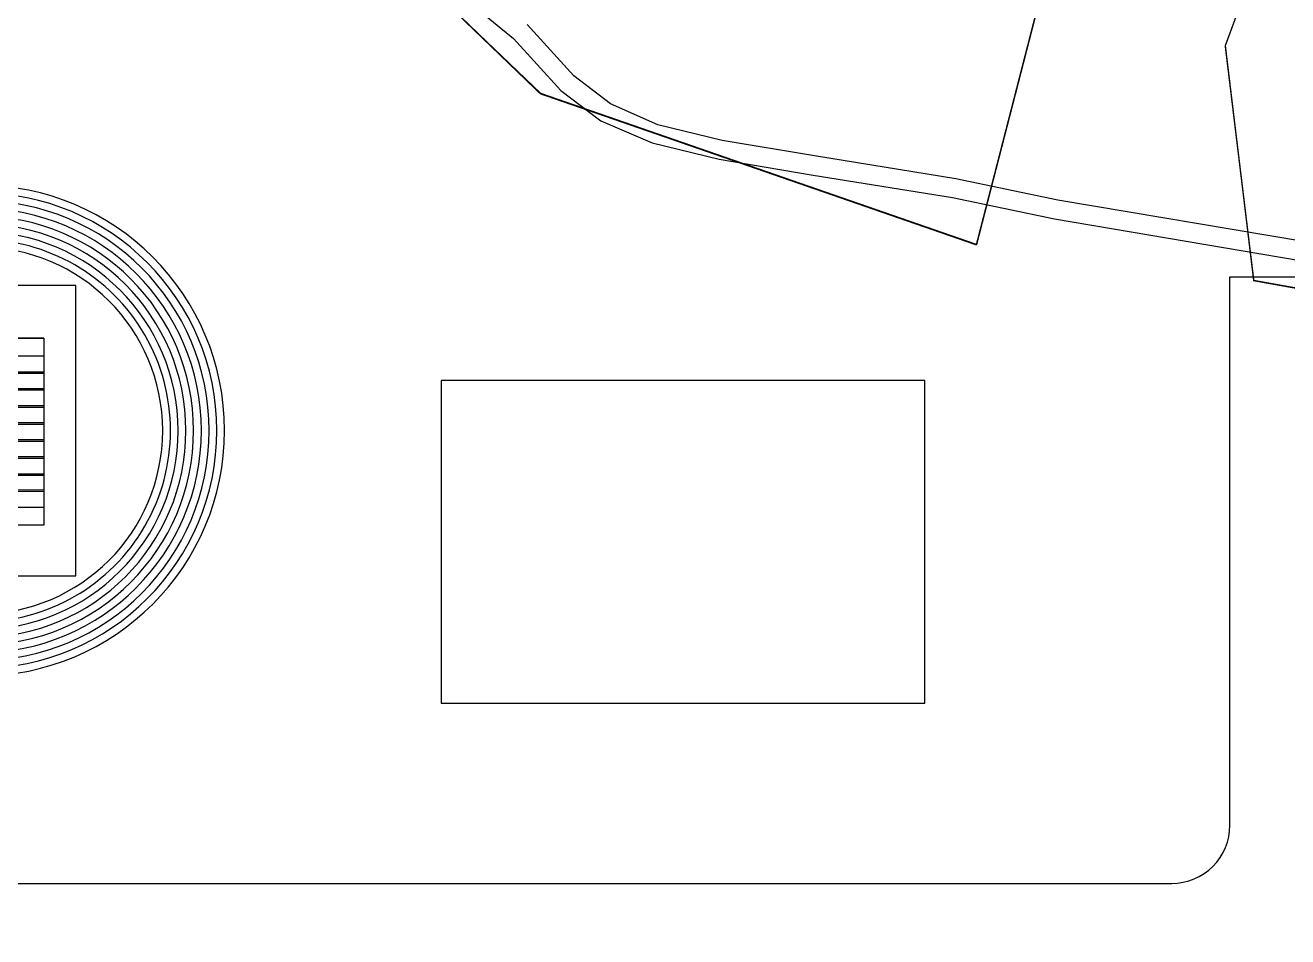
# Model space of a CAD drawing. Header units: millimetres. Extents: x 2693 to 3414, y 581 to 1636.
# Drawn here: x 2896.4 to 3092.2, y 1120.5 to 1261.8 of the extents above; entities that cross this region are included whole.
import ezdxf

# ---------------------------------------------------------------- set-up
doc = ezdxf.new("R2010")
doc.units = ezdxf.units.MM
doc.linetypes.add('DASHDOTX2', pattern=[2, 1, -0.5, 0, -0.5])
for name, color, linetype in [('Ano_Line_Property', 10, 'DASHDOTX2'), ('Pline_Elv_01', 6, 'Continuous'), ('Pline_Elv_Road', 8, 'Continuous'), ('Pln_Elv_Road', 8, 'Continuous'), ('Pln_Elv_Stair', 3, 'Continuous')]:
    doc.layers.add(name, color=color, linetype=linetype)

# ---------------------------------------------------------------- blocks, each defined once
blk = doc.blocks.new('ggty')
at = {"layer": 'Pline_Elv_01'}
blk.add_line((966.39, -53.88), (973.36, -59.57), dxfattribs=at)
for points in [[(968.09, -70.76), (983.27, -52.17), (971.65, -42.68), (956.47, -61.28)], [(967.67, -66.54), (979.05, -52.6), (972.08, -46.9), (960.7, -60.85)]]:
    blk.add_lwpolyline(points, close=True, dxfattribs=at)
blk = doc.blocks.new('tg5t')
at = {"layer": 'Pline_Elv_01'}
for p, q in [((947.41, -50.23), (955.64, -40.16)), ((960.09, -47.35), (953.9, -42.29)), ((960.73, -46.58), (954.53, -41.52)), ((958.5, -50.89), (950.75, -44.57)), ((953.61, -55.29), (961.83, -45.22)), ((948.52, -48.88), (954.72, -53.94)), ((949.15, -48.1), (955.35, -53.16))]:
    blk.add_line(p, q, dxfattribs=at)
for points in [[(963.73, -42.9), (963.1, -43.67), (956.9, -38.61), (957.53, -37.84)], [(954.86, -39.53), (946.64, -49.6), (954.39, -55.93), (962.61, -45.85)], [(951.71, -57.62), (952.35, -56.84), (946.15, -51.78), (945.52, -52.56)]]:
    blk.add_lwpolyline(points, close=True, dxfattribs=at)
blk = doc.blocks.new('ftttr')
at = {"layer": 'Pline_Elv_01'}
for p, q in [((1003.33, -60.8), (990.94, -50.68)), ((1001.59, -62.93), (989.2, -52.81)), ((1000.01, -64.87), (987.62, -54.75)), ((986.02, -56.71), (998.41, -66.82)), ((999.87, -65.04), (987.47, -54.93)), ((985.87, -56.89), (998.27, -67)), ((984.2, -58.93), (996.6, -69.05)), ((984.35, -58.75), (996.74, -68.87)), ((982.53, -60.98), (994.93, -71.1)), ((982.68, -60.8), (995.07, -70.92)), ((980.86, -63.03), (993.26, -73.15)), ((981.01, -62.85), (993.4, -72.97)), ((979.19, -65.07), (991.58, -75.19)), ((979.34, -64.9), (991.73, -75.01)), ((977.52, -67.12), (989.91, -77.24)), ((977.66, -66.94), (990.06, -77.06)), ((988.31, -79.2), (975.92, -69.08)), ((988.46, -79.02), (976.07, -68.9)), ((986.73, -81.13), (974.34, -71.02)), ((984.99, -83.27), (972.6, -73.15))]:
    blk.add_line(p, q, dxfattribs=at)
for points in [[(984.99, -83.27), (1003.33, -60.8), (990.94, -50.68), (972.6, -73.15)], [(980.63, -76.15), (995.49, -57.94), (995.31, -57.8), (980.45, -76)]]:
    blk.add_lwpolyline(points, close=True, dxfattribs=at)
blk = doc.blocks.new('RRQA')
at = {"layer": 'Pline_Elv_01'}
for points in [[(2054.37, -691.78), (2113.68, -700.83, 1), (2125.16, -625.6), (2065.84, -616.55, 1)], [(2054.55, -690.59), (2113.86, -699.64, 1), (2124.98, -626.79), (2065.66, -617.74, 1)], [(2054.73, -689.41), (2114.04, -698.46, 1), (2124.8, -627.97), (2065.48, -618.92, 1)], [(2054.91, -688.22), (2114.22, -697.27, 1), (2124.61, -629.16), (2065.3, -620.11, 1)], [(2055.09, -687.03), (2114.4, -696.08, 1), (2124.43, -630.34), (2065.12, -621.3, 1)], [(2055.27, -685.85), (2114.59, -694.9, 1), (2124.25, -631.53), (2064.94, -622.48, 1)], [(2055.45, -684.66), (2114.77, -693.71, 1), (2124.07, -632.72), (2064.76, -623.67, 1)], [(2055.63, -683.48), (2114.95, -692.53, 1), (2123.89, -633.9), (2064.58, -624.85, 1)], [(2055.81, -682.29), (2115.13, -691.34, 1), (2123.71, -635.09), (2064.4, -626.04, 1)]]:
    blk.add_lwpolyline(points, format="xyb", close=True, dxfattribs=at)
blk = doc.blocks.new('Seating')
at = {"layer": 'Pln_Elv_Stair'}
for p, q in [((644418, -623294), (637830, -608713)), ((641501, -624611), (634914, -610030)), ((642230, -624282), (635643, -609701)), ((642959, -623953), (636372, -609372)), ((643689, -623623), (637101, -609042))]:
    blk.add_line(p, q, dxfattribs=at)
for points in [[(637830, -608713), (634914, -610030)], [(644418, -623294), (641501, -624611)]]:
    blk.add_lwpolyline(points, dxfattribs=at)
blk = doc.blocks.new('Long Jump')
at = {"layer": 'Pline_Elv_01'}
for points in [[(0, 0), (8000, 0), (8000, -2750), (0, -2750)], [(10000, -775), (8000, -775), (8000, -1975), (10000, -1975)], [(10000, -775), (50000, -775), (50000, -1975), (10000, -1975)]]:
    blk.add_lwpolyline(points, close=True, dxfattribs=at)
blk = doc.blocks.new('Hign Jump')
at = {"layer": 'Pline_Elv_01'}
for points in [[(2000, 1625), (8000, 1625), (8000, -4375), (2000, -4375)], [(10000, -275), (8000, -275), (8000, 1125), (10000, 1125)], [(10000, -775), (8000, -775), (8000, -1975), (10000, -1975)], [(10000, -775), (50000, -775), (50000, -1975), (10000, -1975)], [(8000, -3875), (10000, -3875), (10000, -2475), (8000, -2475)]]:
    blk.add_lwpolyline(points, close=True, dxfattribs=at)
blk = doc.blocks.new('Outdoor Stadium')
at = {"layer": 'Pline_Elv_01'}
blk.add_lwpolyline([(0, -45000), (90000, -45000), (90000, 0), (0, 0)], close=True, dxfattribs=at)
at = {"xscale": 999.9999999999997, "yscale": 999.9999999999997, "zscale": 999.9999999999997, "rotation": 188.6742698567198}
blk.add_blockref('RRQA', (2210200, -358484), dxfattribs=at)
at = {"rotation": 245.685825559068}
for p in [(846341, 347174), (862341, 347174), (878341, 347174), (894341, 347174)]:
    blk.add_blockref('Seating', p, dxfattribs=at)
for name, p in [('Long Jump', (5000, -5000)), ('Hign Jump', (5000, -14500))]:
    blk.add_blockref(name, p)
at = {"xscale": -1, "rotation": 294.3141744409315}
for p in [(845822, -392174), (861822, -392174), (877822, -392174), (893822, -392174)]:
    blk.add_blockref('Seating', p, dxfattribs=at)
at = {"layer": 'Pline_Elv_Road', "zscale": 1000}
for name, p, xscale, yscale, rotation in [('ftttr', (-730711, 550171), -1000.000000000002, 1000, 140.7761954246813), ('ggty', (586359, 754711), -999.9999999999994, 1000, 50.77619542468399), ('tg5t', (615683, 737211), -1000.000000000001, 1000.000000000001, 50.7761954246847)]:
    blk.add_blockref(name, p, dxfattribs=dict(at, xscale=xscale, yscale=yscale, rotation=rotation))
blk = doc.blocks.new('Existing')
at = {"layer": 'Ano_Line_Property', "ltscale": 30000, "const_width": 0.15}
for points in [[(2959.42, 1267.39), (2976.25, 1251.2), (3043.83, 1227.78), (3085.97, 1391.29)], [(3084.96, 1265.5), (3082.43, 1258.66), (3086.86, 1222.22), (3103.82, 1219.18), (3191.26, 1192.1), (3203.54, 1188.05), (3215.31, 1186.27), (3213.53, 1177.92), (3199.49, 1107.31), (3184.3, 1007.97), (3169.87, 909.38), (3150.31, 771.06), (2834.26, 808.9), (2833.88, 741.96), (2829.2, 662.23), (2763.65, 680.71), (2726.19, 833.58), (2716.07, 1012.02), (2707.71, 1111.61), (2714.55, 1176.15), (2709.49, 1235.38), (2704.17, 1343.96)]]:
    blk.add_lwpolyline(points, dxfattribs=at)
at = {"layer": 'Pln_Elv_Road'}
for points in [[(3110.9, 1291.18), (3112.04, 1261.45), (3113.94, 1252.21), (3112.42, 1243.98), (3109.38, 1225.63), (3094.58, 1228.29), (3056.49, 1234.74), (3040.67, 1238.03), (3018.77, 1241.58), (3004.47, 1243.98), (2994.48, 1246.39), (2987.14, 1249.68), (2981.44, 1253.98), (2974.23, 1261.95)], [(2962.21, 1267.9), (2972.08, 1259.8), (2979.42, 1251.7), (2985.62, 1247.02), (2993.59, 1243.6), (3003.97, 1241.07), (3018.27, 1238.67), (3040.16, 1235.12), (3055.98, 1231.83), (3094.07, 1225.38)]]:
    blk.add_lwpolyline(points, dxfattribs=at)
blk = doc.blocks.new('Site')
at = {"layer": 'Ano_Line_Property', "ltscale": 30000, "const_width": 0.15}
for points in [[(2959.48, 1267.45), (2976.32, 1251.26), (3043.89, 1227.84), (3086.03, 1391.35)], [(3085.02, 1265.56), (3082.49, 1258.72), (3086.92, 1222.28), (3103.88, 1219.24), (3191.32, 1192.16), (3203.6, 1188.11), (3215.37, 1186.34), (3213.6, 1177.98), (3199.55, 1107.37), (3184.36, 1008.03), (3169.94, 909.44), (3150.38, 771.12), (2834.33, 808.96), (2833.95, 742.02), (2829.26, 662.29), (2763.71, 680.77), (2726.25, 833.64), (2716.13, 1012.08), (2707.78, 1111.67), (2714.61, 1176.21), (2709.55, 1235.44), (2704.23, 1344.02)]]:
    blk.add_lwpolyline(points, dxfattribs=at)
blk.add_blockref('Existing', (0, 0))

msp = doc.modelspace()

# ---------------------------------------------------------------- linework, layer by layer
for points in [[(3086.03, 1391.35), (3043.89, 1227.84), (2976.32, 1251.26), (2959.48, 1267.45)], [(2704.23, 1344.02), (2709.55, 1235.44), (2714.61, 1176.21), (2707.78, 1111.67), (2716.13, 1012.08), (2726.25, 833.64), (2763.71, 680.77), (2829.26, 662.29), (2833.95, 742.02), (2834.33, 808.96), (3150.38, 771.12), (3169.94, 909.44), (3184.36, 1008.03), (3199.55, 1107.37), (3213.6, 1177.98), (3215.37, 1186.34), (3203.6, 1188.11), (3191.32, 1192.16), (3103.88, 1219.24), (3086.92, 1222.28), (3082.49, 1258.72), (3085.02, 1265.56)]]:
    msp.add_lwpolyline(points)
msp.add_lwpolyline([(2960.87, 1156.74), (3035.87, 1156.74), (3035.87, 1206.74), (2960.87, 1206.74)], close=True)
at = {"layer": 'Pln_Elv_Road'}
msp.add_lwpolyline([(2791.19, 816.74, -0.414214), (2770.19, 837.74), (2770.19, 1107.79, -0.414214), (2791.19, 1128.79), (3074.19, 1128.79, 0.414214), (3083.19, 1137.79), (3083.19, 1222.82), (3095.19, 1222.82), (3095.19, 1037.74, 0.414214), (3104.19, 1028.74), (3111.87, 1028.74, -0.414214), (3132.87, 1007.74), (3132.87, 984.24, 0.414214), (3141.87, 975.24), (3179.51, 975.24), (3177.76, 963.24), (3141.87, 963.24, 0.414214), (3132.87, 954.24), (3132.87, 922.44, -0.414214), (3111.87, 901.44), (3105.19, 901.44, 0.414214), (3095.19, 891.44), (3095.19, 837.74, -0.414214), (3074.19, 816.74)], format="xyb", close=True, dxfattribs=at)

# ---------------------------------------------------------------- block references
msp.add_blockref('Site', (0, 0))
at = {"xscale": 0.001, "yscale": 0.001, "zscale": 0.001}
msp.add_blockref('Outdoor Stadium', (2814.25, 1221.49), dxfattribs=at)

doc.saveas('drawing.dxf')
